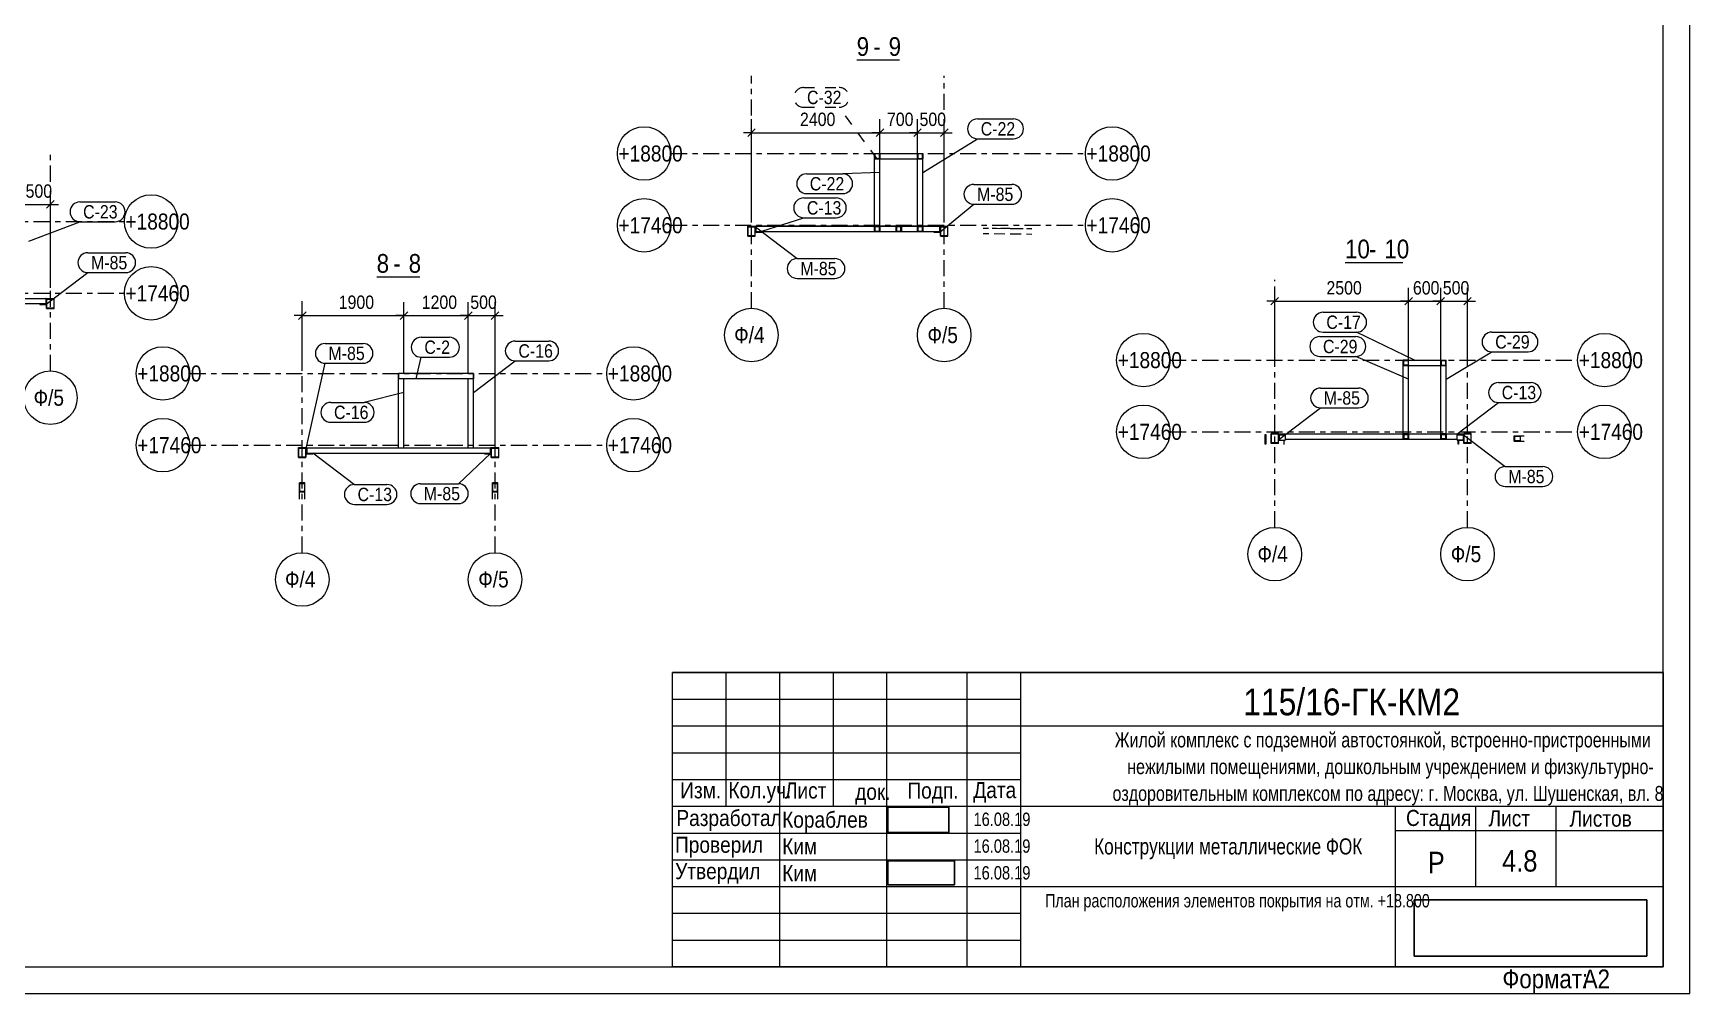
# Model space of a CAD drawing. Header units: millimetres. Extents: x -50 to 544, y -173 to 247.
# Drawn here: x 234.9 to 544.3, y -173.2 to 6.3 of the extents above; entities that cross this region are included whole.
import ezdxf

# ---------------------------------------------------------------- set-up
doc = ezdxf.new("R2010")
doc.units = ezdxf.units.MM
for name, pattern in [('XKITLINE00', [0]), ('XKITLINE02', [4, 2, -2]), ('XKITLINE03', [6, 3, -1, 1, -1])]:
    doc.linetypes.add(name, pattern=pattern)
for name, color, linetype, lineweight in [('DrawingSheet', 5, 'Continuous', 0), ('OtherObjectType', 1, 'Continuous', 0), ('Part', 2, 'Continuous', 0), ('PartMark', 3, 'Continuous', 0), ('S-GRID', 1, 'Continuous', 0), ('Z-DIMENSIONS', 1, 'Continuous', 0)]:
    doc.layers.add(name, color=color, linetype=linetype, lineweight=lineweight)
doc.styles.add('GOST type A', font='ARIAL.TTF')
picture_1 = doc.add_image_def('image1.bmp', size_in_pixel=(866, 364))
picture_2 = doc.add_image_def('image2.bmp', size_in_pixel=(613, 222))
picture_3 = doc.add_image_def('image3.jpg', size_in_pixel=(784, 174))

msp = doc.modelspace()

# ---------------------------------------------------------------- linework, layer by layer
at = {"layer": 'DrawingSheet', "linetype": 'XKITLINE00', "lineweight": 0}
for p, q in [((544.26, -173.15), (544.26, 246.85)), ((539.26, -168.15), (539.26, 241.85)), ((-29.74, -168.15), (539.26, -168.15)), ((-49.74, -173.15), (544.26, -173.15))]:
    msp.add_line(p, q, dxfattribs=at)
at = {"layer": 'OtherObjectType', "linetype": 'XKITLINE00', "lineweight": 0}
for p, q in [((388.68, 1.3), (396.7, 1.3)), ((479.88, -36.53), (490.65, -36.53)), ((299.04, -39.22), (307.07, -39.22)), ((539.26, -113.15), (354.26, -113.15)), ((354.26, -168.15), (354.26, -113.15)), ((354.26, -113.15), (539.26, -113.15)), ((364.26, -113.15), (364.26, -138.15)), ((374.26, -113.15), (374.26, -168.15)), ((384.26, -113.15), (384.26, -138.15)), ((394.26, -113.15), (394.26, -168.15)), ((409.26, -113.15), (409.26, -168.15)), ((419.26, -113.15), (419.26, -168.15)), ((539.26, -113.15), (539.26, -168.15)), ((354.26, -118.15), (419.26, -118.15)), ((354.26, -123.15), (419.26, -123.15)), ((419.26, -123.15), (539.26, -123.15)), ((354.26, -128.15), (419.26, -128.15)), ((354.26, -133.15), (419.26, -133.15)), ((354.26, -138.15), (539.26, -138.15)), ((489.26, -138.15), (489.26, -168.15)), ((504.26, -138.15), (504.26, -153.15)), ((519.26, -138.15), (519.26, -153.15)), ((354.26, -143.15), (419.26, -143.15)), ((489.26, -142.65), (539.26, -142.65)), ((354.26, -148.15), (419.26, -148.15)), ((354.26, -153.15), (419.26, -153.15)), ((419.26, -153.15), (539.26, -153.15)), ((354.26, -158.15), (419.26, -158.15)), ((354.26, -163.15), (419.26, -163.15)), ((539.26, -168.15), (354.26, -168.15))]:
    msp.add_line(p, q, dxfattribs=at)
at = {"layer": 'Part', "linetype": 'XKITLINE00', "lineweight": 0}
for p, q in [((392.02, -17.19), (392.02, -16.19)), ((392.02, -16.19), (393.02, -16.19)), ((392.02, -29.75), (392.02, -17.19)), ((392.02, -17.19), (393.02, -17.19)), ((392.95, -16.26), (392.09, -16.26)), ((392.09, -16.26), (392.09, -17.12)), ((392.09, -17.12), (392.95, -17.12)), ((392.95, -17.12), (392.95, -16.26)), ((393.02, -16.19), (393.02, -17.19)), ((393.02, -16.19), (400.02, -16.19)), ((393.02, -29.75), (393.02, -17.19)), ((393.02, -17.19), (400.02, -17.19)), ((400.02, -17.19), (400.02, -16.19)), ((400.02, -16.19), (401.02, -16.19)), ((400.02, -17.19), (401.02, -17.19)), ((400.02, -29.75), (400.02, -17.19)), ((400.95, -16.26), (400.09, -16.26)), ((400.09, -16.26), (400.09, -17.12)), ((400.09, -17.12), (400.95, -17.12)), ((400.95, -17.12), (400.95, -16.26)), ((401.02, -16.19), (401.02, -17.19)), ((401.02, -29.75), (401.02, -17.19)), ((368.32, -29.83), (368.32, -29.7)), ((368.32, -31.64), (368.32, -29.83)), ((369.72, -29.83), (368.32, -29.83)), ((368.32, -30.92), (368.38, -30.86)), ((368.38, -31.58), (368.38, -29.89)), ((368.38, -29.89), (369.66, -29.89)), ((369.35, -29.89), (369.41, -29.83)), ((369.66, -29.89), (369.66, -31.58)), ((369.72, -29.83), (369.72, -29.7)), ((369.72, -31.64), (369.72, -29.83)), ((369.72, -29.88), (369.82, -29.88)), ((369.72, -30.88), (370.97, -30.88)), ((369.82, -29.75), (369.82, -30.73)), ((369.82, -29.75), (369.86, -29.75)), ((369.82, -29.77), (369.86, -29.77)), ((369.82, -30.73), (369.86, -30.73)), ((369.86, -29.73), (392.02, -29.73)), ((369.86, -30.75), (369.86, -29.73)), ((369.86, -29.75), (404.18, -29.75)), ((369.86, -30.75), (392.02, -30.75)), ((370.97, -30.88), (370.97, -30.75)), ((392.02, -29.83), (392.02, -29.75)), ((393.02, -29.75), (392.02, -29.75)), ((392.02, -29.75), (393.02, -29.75)), ((392.02, -29.83), (393.02, -29.83)), ((392.02, -30.84), (392.02, -29.83)), ((393.02, -30.84), (392.02, -30.84)), ((392.95, -29.9), (392.09, -29.9)), ((392.09, -29.9), (392.09, -30.77)), ((392.09, -30.68), (392.95, -30.68)), ((392.09, -30.77), (392.95, -30.77)), ((392.95, -30.77), (392.95, -29.9)), ((393.02, -29.73), (400.02, -29.73)), ((393.02, -29.83), (393.02, -29.75)), ((393.02, -29.83), (393.02, -30.84)), ((393.02, -30.75), (396.02, -30.75)), ((396.02, -29.83), (396.02, -29.75)), ((397.02, -29.75), (396.02, -29.75)), ((396.02, -29.83), (397.02, -29.83)), ((396.02, -30.84), (396.02, -29.83)), ((397.02, -30.84), (396.02, -30.84)), ((396.95, -29.9), (396.09, -29.9)), ((396.09, -29.9), (396.09, -30.77)), ((396.09, -30.68), (396.95, -30.68)), ((396.09, -30.77), (396.95, -30.77)), ((396.95, -30.77), (396.95, -29.9)), ((397.02, -29.83), (397.02, -29.75)), ((397.02, -29.83), (397.02, -30.84)), ((397.02, -30.75), (400.02, -30.75)), ((400.02, -29.83), (400.02, -29.75)), ((401.02, -29.75), (400.02, -29.75)), ((400.02, -29.75), (401.02, -29.75)), ((400.02, -29.83), (401.02, -29.83)), ((400.02, -30.84), (400.02, -29.83)), ((401.02, -30.84), (400.02, -30.84)), ((400.95, -29.9), (400.09, -29.9)), ((400.09, -29.9), (400.09, -30.77)), ((400.09, -30.68), (400.95, -30.68)), ((400.09, -30.77), (400.95, -30.77)), ((400.95, -30.77), (400.95, -29.9)), ((401.02, -29.73), (404.18, -29.73)), ((401.02, -29.83), (401.02, -29.75)), ((401.02, -29.83), (401.02, -30.84)), ((401.02, -30.75), (404.18, -30.75)), ((403.07, -30.75), (403.07, -30.88)), ((403.07, -30.88), (404.32, -30.88)), ((404.18, -29.73), (404.18, -30.75)), ((404.22, -29.75), (404.18, -29.75)), ((404.18, -29.77), (404.22, -29.77)), ((404.18, -30.73), (404.22, -30.73)), ((404.22, -30.73), (404.22, -29.75)), ((404.22, -29.88), (404.32, -29.88)), ((404.32, -29.83), (404.32, -29.7)), ((404.32, -31.64), (404.32, -29.83)), ((405.72, -29.83), (404.32, -29.83)), ((404.38, -31.58), (404.38, -29.89)), ((404.38, -29.89), (405.66, -29.89)), ((405.66, -29.89), (405.66, -31.58)), ((405.66, -30.52), (405.72, -30.46)), ((405.72, -29.83), (405.72, -29.7)), ((405.72, -31.64), (405.72, -29.83)), ((412.3, -30.12), (413.31, -30.13)), ((413.97, -30.12), (414.79, -30.13)), ((414.32, -30.14), (416.34, -30.17)), ((415.62, -30.14), (417.27, -30.16)), ((417.35, -30.18), (419.37, -30.21)), ((418.09, -30.17), (419.74, -30.19)), ((420.38, -30.22), (421.39, -30.24)), ((420.56, -30.2), (421.39, -30.21)), ((368.32, -31.64), (369.72, -31.64)), ((369.66, -31.58), (368.38, -31.58)), ((404.32, -31.64), (405.72, -31.64)), ((405.66, -31.58), (404.38, -31.58)), ((404.55, -31.64), (404.61, -31.58)), ((412.32, -31.12), (413.33, -31.13)), ((414.34, -31.14), (416.35, -31.17)), ((417.36, -31.18), (419.37, -31.21)), ((420.38, -31.22), (421.39, -31.24)), ((202.94, -43.3), (237.26, -43.3)), ((234.1, -43.28), (237.26, -43.28)), ((237.26, -43.28), (237.26, -44.3)), ((237.3, -43.3), (237.26, -43.3)), ((237.3, -44.28), (237.3, -43.3)), ((237.4, -43.32), (237.4, -43.26)), ((238.8, -43.32), (238.8, -43.26)), ((237.26, -44.3), (202.94, -44.3)), ((236.15, -44.3), (236.15, -44.43)), ((236.15, -44.43), (237.4, -44.43)), ((237.26, -43.32), (237.3, -43.32)), ((237.26, -44.28), (237.3, -44.28)), ((237.3, -43.43), (237.4, -43.43)), ((237.4, -45.12), (237.4, -43.32)), ((238.8, -43.32), (237.4, -43.32)), ((237.4, -45.12), (238.8, -45.12)), ((237.46, -45.06), (237.46, -43.38)), ((237.46, -43.38), (238.74, -43.38)), ((238.74, -45.06), (237.46, -45.06)), ((237.59, -45.12), (237.65, -45.06)), ((238.74, -43.38), (238.74, -45.06)), ((238.74, -43.97), (238.8, -43.91)), ((238.8, -45.12), (238.8, -43.32)), ((490.75, -55.79), (490.75, -54.79)), ((491.75, -54.79), (490.75, -54.79)), ((490.82, -55.72), (490.82, -54.86)), ((490.82, -54.86), (491.68, -54.86)), ((491.68, -54.86), (491.68, -55.72)), ((491.75, -55.79), (491.75, -54.79)), ((491.75, -54.79), (497.75, -54.79)), ((497.75, -55.79), (497.75, -54.79)), ((497.75, -54.79), (498.75, -54.79)), ((497.82, -54.86), (497.82, -55.72)), ((497.82, -54.86), (498.68, -54.86)), ((498.68, -55.72), (498.68, -54.86)), ((498.75, -55.79), (498.75, -54.79)), ((317.14, -57.28), (303.14, -57.28)), ((303.14, -57.28), (303.14, -58.28)), ((303.14, -58.28), (303.14, -57.28)), ((317.14, -58.28), (303.14, -58.28)), ((303.14, -71.16), (303.14, -58.28)), ((304.14, -58.28), (303.14, -58.28)), ((304.14, -71.16), (304.14, -58.28)), ((316.14, -71.16), (316.14, -58.28)), ((317.14, -58.28), (316.14, -58.28)), ((317.14, -57.28), (317.14, -58.28)), ((317.14, -58.28), (317.14, -57.28)), ((317.14, -71.16), (317.14, -58.28)), ((490.75, -55.79), (491.75, -55.79)), ((490.75, -68.51), (490.75, -55.79)), ((491.68, -55.72), (490.82, -55.72)), ((491.75, -68.51), (491.75, -55.79)), ((491.75, -55.79), (497.75, -55.79)), ((497.75, -55.79), (498.75, -55.79)), ((497.75, -68.51), (497.75, -55.79)), ((497.82, -55.72), (498.68, -55.72)), ((498.75, -68.51), (498.75, -55.79)), ((284.44, -71.16), (284.44, -71.09)), ((285.84, -71.16), (285.84, -71.09)), ((285.98, -71.15), (303.14, -71.15)), ((285.98, -71.15), (285.98, -71.16)), ((304.14, -71.15), (316.14, -71.15)), ((317.14, -71.15), (320.3, -71.15)), ((320.3, -71.16), (320.3, -71.15)), ((320.44, -71.16), (320.44, -71.09)), ((321.84, -71.16), (321.84, -71.09)), ((464.97, -70.5), (464.97, -68.7)), ((464.97, -68.7), (465.05, -68.7)), ((465.05, -70.5), (464.97, -70.5)), ((465.05, -68.7), (465.05, -70.5)), ((466.05, -70.31), (466.05, -68.51)), ((467.45, -68.51), (466.05, -68.51)), ((466.05, -70.4), (466.05, -70.31)), ((466.05, -70.31), (467.45, -70.31)), ((466.11, -70.25), (466.11, -68.57)), ((466.11, -68.57), (467.39, -68.57)), ((467.39, -70.25), (466.11, -70.25)), ((467.39, -68.57), (467.39, -70.25)), ((467.45, -70.31), (467.45, -68.51)), ((467.45, -68.7), (467.59, -68.7)), ((467.45, -69.7), (467.59, -69.7)), ((467.45, -69.74), (468.7, -69.74)), ((467.45, -70.4), (467.45, -70.31)), ((467.59, -68.61), (467.55, -68.61)), ((467.55, -68.61), (467.55, -68.7)), ((467.59, -68.59), (490.75, -68.59)), ((467.59, -68.7), (467.59, -68.59)), ((467.59, -68.7), (467.59, -69.73)), ((467.59, -68.73), (468.7, -68.73)), ((467.59, -69.73), (468.7, -69.73)), ((468.45, -69.74), (468.45, -70.5)), ((468.45, -70.5), (468.53, -70.5)), ((468.53, -70.5), (468.53, -69.74)), ((468.7, -68.73), (468.7, -69.74)), ((468.7, -69.59), (500.8, -69.59)), ((490.75, -68.51), (491.75, -68.51)), ((490.75, -69.51), (490.75, -68.51)), ((490.75, -69.59), (490.75, -69.51)), ((491.75, -69.51), (490.75, -69.51)), ((491.75, -69.59), (490.75, -69.59)), ((491.68, -68.58), (490.82, -68.58)), ((490.82, -68.58), (490.82, -69.44)), ((490.82, -68.66), (491.68, -68.66)), ((490.82, -69.44), (491.68, -69.44)), ((491.68, -69.44), (491.68, -68.58)), ((491.75, -68.51), (491.75, -69.51)), ((491.75, -68.59), (497.75, -68.59)), ((491.75, -69.51), (491.75, -69.59)), ((497.75, -68.51), (498.75, -68.51)), ((497.75, -69.51), (497.75, -68.51)), ((497.75, -69.59), (497.75, -69.51)), ((498.75, -69.51), (497.75, -69.51)), ((498.75, -69.59), (497.75, -69.59)), ((498.68, -68.58), (497.82, -68.58)), ((497.82, -68.58), (497.82, -69.44)), ((497.82, -68.66), (498.68, -68.66)), ((497.82, -69.44), (498.68, -69.44)), ((498.68, -69.44), (498.68, -68.58)), ((498.75, -68.51), (498.75, -69.51)), ((498.75, -68.59), (501.91, -68.59)), ((498.75, -69.51), (498.75, -69.59)), ((500.8, -69.73), (500.8, -68.73)), ((500.8, -68.73), (501.91, -68.73)), ((501.91, -69.73), (500.8, -69.73)), ((500.8, -69.73), (500.8, -69.74)), ((500.8, -69.74), (502.05, -69.74)), ((500.97, -70.5), (500.97, -69.74)), ((501.05, -70.5), (500.97, -70.5)), ((501.05, -69.74), (501.05, -70.5)), ((501.91, -68.7), (501.91, -68.59)), ((501.91, -68.61), (501.95, -68.61)), ((501.91, -68.7), (501.91, -69.73)), ((501.91, -68.7), (502.05, -68.7)), ((501.91, -69.7), (502.05, -69.7)), ((501.95, -68.61), (501.95, -68.7)), ((502.05, -70.31), (502.05, -68.51)), ((503.45, -68.51), (502.05, -68.51)), ((502.05, -70.4), (502.05, -70.31)), ((502.05, -70.31), (503.45, -70.31)), ((502.11, -70.25), (502.11, -68.57)), ((502.11, -68.57), (503.39, -68.57)), ((503.39, -70.25), (502.11, -70.25)), ((503.39, -68.57), (503.39, -70.25)), ((503.45, -70.31), (503.45, -68.51)), ((503.45, -70.4), (503.45, -70.31)), ((511.46, -68.92), (512.65, -68.92)), ((511.47, -69.92), (511.46, -68.92)), ((511.47, -69.92), (513.31, -69.97)), ((511.47, -69.92), (512.66, -69.92)), ((511.55, -68.99), (512.57, -69.02)), ((511.55, -68.99), (512.57, -68.99)), ((511.56, -69.85), (511.55, -68.99)), ((512.58, -69.85), (511.56, -69.85)), ((512.57, -68.99), (512.58, -69.85)), ((512.65, -68.92), (513.31, -68.94)), ((512.66, -69.92), (512.65, -68.92)), ((512.66, -69.92), (513.31, -69.94)), ((284.44, -72.96), (284.44, -71.16)), ((285.84, -71.16), (284.44, -71.16)), ((284.44, -72.15), (284.5, -72.09)), ((284.44, -72.96), (285.84, -72.96)), ((284.5, -72.9), (284.5, -71.22)), ((284.5, -71.22), (285.78, -71.22)), ((285.78, -72.9), (284.5, -72.9)), ((285.37, -71.22), (285.43, -71.16)), ((285.78, -71.22), (285.78, -72.9)), ((285.84, -72.96), (285.84, -71.16)), ((285.84, -71.26), (285.94, -71.26)), ((285.84, -71.3), (285.94, -71.3)), ((285.84, -72.3), (287.09, -72.3)), ((285.94, -71.17), (285.94, -71.18)), ((285.94, -71.17), (285.98, -71.17)), ((285.94, -71.18), (285.94, -72.14)), ((285.94, -71.18), (285.98, -71.18)), ((285.94, -72.14), (285.98, -72.14)), ((285.98, -71.16), (320.3, -71.16)), ((285.98, -71.16), (285.98, -72.16)), ((285.98, -72.16), (320.3, -72.16)), ((287.09, -72.3), (287.09, -72.16)), ((319.19, -72.16), (319.19, -72.3)), ((319.19, -72.3), (320.44, -72.3)), ((320.3, -72.16), (320.3, -71.16)), ((320.34, -71.17), (320.3, -71.17)), ((320.34, -71.18), (320.3, -71.18)), ((320.3, -72.14), (320.34, -72.14)), ((320.34, -71.18), (320.34, -71.17)), ((320.34, -72.14), (320.34, -71.18)), ((320.34, -71.26), (320.44, -71.26)), ((320.34, -71.3), (320.44, -71.3)), ((320.44, -72.96), (320.44, -71.16)), ((321.84, -71.16), (320.44, -71.16)), ((320.44, -72.96), (321.84, -72.96)), ((320.5, -72.9), (320.5, -71.22)), ((320.5, -71.22), (321.78, -71.22)), ((321.78, -72.9), (320.5, -72.9)), ((320.57, -72.96), (320.63, -72.9)), ((321.78, -71.22), (321.78, -72.9)), ((321.78, -71.75), (321.84, -71.69)), ((321.84, -72.96), (321.84, -71.16)), ((284.64, -77.69), (284.64, -77.69)), ((284.64, -77.69), (284.64, -77.69)), ((285.64, -77.69), (284.64, -77.69)), ((284.64, -79.43), (284.64, -77.69)), ((284.64, -80.77), (284.64, -79.43)), ((284.64, -79.43), (285.64, -79.43)), ((284.71, -79.31), (284.71, -77.82)), ((284.71, -77.82), (285.57, -77.82)), ((285.57, -79.31), (284.71, -79.31)), ((285.15, -79.43), (285.27, -79.31)), ((285.57, -77.82), (285.57, -79.31)), ((285.57, -79.01), (285.64, -78.94)), ((285.64, -79.43), (285.64, -77.69)), ((285.64, -80.77), (285.64, -79.43)), ((321.64, -77.69), (320.64, -77.69)), ((320.64, -79.43), (320.64, -77.69)), ((320.64, -80.77), (320.64, -79.43)), ((320.64, -79.43), (321.64, -79.43)), ((320.71, -79.31), (320.71, -77.82)), ((320.71, -77.82), (321.57, -77.82)), ((321.57, -79.31), (320.71, -79.31)), ((321.15, -79.43), (321.27, -79.31)), ((321.57, -77.82), (321.57, -79.31)), ((321.57, -79.01), (321.64, -78.94)), ((321.64, -79.43), (321.64, -77.69)), ((321.64, -80.77), (321.64, -79.43))]:
    msp.add_line(p, q, dxfattribs=at)
at = {"layer": 'PartMark', "linetype": 'XKITLINE02', "lineweight": 0}
for p, q in [((378.8, -3.86), (385.38, -3.86)), ((378.8, -7.56), (385.38, -7.56)), ((392.53, -17.19), (385.38, -7.56))]:
    msp.add_line(p, q, dxfattribs=at)
at = {"layer": 'PartMark', "linetype": 'XKITLINE00', "lineweight": 0}
for p, q in [((411.24, -9.73), (417.98, -9.73)), ((401.02, -19.71), (411.24, -13.43)), ((411.24, -13.43), (417.98, -13.43)), ((379.32, -19.99), (386.06, -19.99)), ((393.02, -19.71), (386.06, -19.99)), ((378.78, -24.49), (384.87, -24.49)), ((379.32, -23.69), (386.06, -23.69)), ((410.56, -21.96), (417.62, -21.96)), ((243.62, -25.23), (250.2, -25.23)), ((404.25, -30.8), (410.56, -25.66)), ((410.56, -25.66), (417.62, -25.66)), ((234.09, -32.58), (243.62, -28.93)), ((243.62, -28.93), (250.2, -28.93)), ((369.78, -29.9), (377.55, -35.83)), ((370.98, -30.69), (378.78, -28.19)), ((378.78, -28.19), (384.87, -28.19)), ((245.1, -34.73), (252.17, -34.73)), ((377.55, -35.83), (384.62, -35.83)), ((237.32, -44.35), (245.1, -38.43)), ((245.1, -38.43), (252.17, -38.43)), ((377.55, -39.53), (384.62, -39.53)), ((475.78, -45.86), (482.04, -45.86)), ((289.44, -51.68), (296.5, -51.68)), ((307.35, -50.53), (312.63, -50.53)), ((324.91, -51.23), (331.17, -51.23)), ((475.15, -50.4), (481.89, -50.4)), ((475.78, -49.56), (482.04, -49.56)), ((492.86, -54.8), (482.04, -49.56)), ((507.31, -49.54), (514.04, -49.54)), ((285.87, -71.28), (289.44, -55.38)), ((289.44, -55.38), (296.5, -55.38)), ((306.44, -58.27), (307.35, -54.23)), ((307.35, -54.23), (312.63, -54.23)), ((317.14, -60.86), (324.91, -54.93)), ((324.91, -54.93), (331.17, -54.93)), ((475.15, -54.1), (481.89, -54.1)), ((491.74, -58.36), (481.89, -54.1)), ((498.74, -58.36), (507.31, -53.24)), ((507.31, -53.24), (514.04, -53.24)), ((304.14, -60.86), (296.72, -62.7)), ((475.3, -60.01), (482.36, -60.01)), ((508.53, -59), (514.62, -59)), ((290.47, -62.7), (296.72, -62.7)), ((467.52, -69.64), (475.3, -63.71)), ((475.3, -63.71), (482.36, -63.71)), ((500.75, -68.62), (508.53, -62.7)), ((508.53, -62.7), (514.62, -62.7)), ((290.47, -66.4), (296.72, -66.4)), ((501.97, -68.76), (509.75, -74.69)), ((287.09, -72.11), (294.87, -78.04)), ((320.37, -72.2), (314.3, -77.89)), ((509.75, -74.69), (516.82, -74.69)), ((294.87, -78.04), (300.96, -78.04)), ((307.24, -77.89), (314.3, -77.89)), ((509.75, -78.39), (516.82, -78.39)), ((294.87, -81.74), (300.96, -81.74)), ((307.24, -81.59), (314.3, -81.59))]:
    msp.add_line(p, q, dxfattribs=at)
at = {"layer": 'PartMark', "linetype": 'XKITLINE02', "lineweight": 0}
for centre, start, end in [((378.8, -5.71), 90, 270), ((385.38, -5.71), 270, 90)]:
    msp.add_arc(centre, 1.85, start, end, dxfattribs=at)
at = {"layer": 'PartMark', "linetype": 'XKITLINE00', "lineweight": 0}
for centre, start, end in [((411.24, -11.58), 90, 270), ((417.98, -11.58), 270, 90), ((379.32, -21.84), 90, 270), ((386.06, -21.84), 270, 90), ((378.78, -26.34), 90, 270), ((384.87, -26.34), 270, 90), ((410.56, -23.81), 90, 270), ((417.62, -23.81), 270, 90), ((243.62, -27.08), 90, 270), ((250.2, -27.08), 270, 90), ((245.1, -36.58), 90, 270), ((252.17, -36.58), 270, 90), ((377.55, -37.68), 90, 270), ((384.62, -37.68), 270, 90), ((475.78, -47.71), 90, 270), ((482.04, -47.71), 270, 90), ((289.44, -53.53), 90, 270), ((296.5, -53.53), 270, 90), ((307.35, -52.38), 90, 270), ((312.63, -52.38), 270, 90), ((324.91, -53.08), 90, 270), ((331.17, -53.08), 270, 90), ((475.15, -52.25), 90, 270), ((481.89, -52.25), 270, 90), ((507.31, -51.39), 90, 270), ((514.04, -51.39), 270, 90), ((475.3, -61.86), 90, 270), ((482.36, -61.86), 270, 90), ((508.53, -60.85), 90, 270), ((514.62, -60.85), 270, 90), ((290.47, -64.55), 90, 270), ((296.72, -64.55), 270, 90), ((509.75, -76.54), 90, 270), ((516.82, -76.54), 270, 90), ((294.87, -79.89), 90, 270), ((300.96, -79.89), 270, 90), ((307.24, -79.74), 90, 270), ((314.3, -79.74), 270, 90)]:
    msp.add_arc(centre, 1.85, start, end, dxfattribs=at)
at = {"layer": 'S-GRID', "linetype": 'XKITLINE03', "lineweight": 0}
for p, q in [((369.02, -45.1), (369.02, -1.7)), ((405.02, -8.05), (405.02, -1.7)), ((405.02, -45.1), (405.02, -11.55)), ((238.1, -21.45), (238.1, -16.36)), ((353.99, -16.19), (431.39, -16.19)), ((238.1, -56.82), (238.1, -24.95)), ((186.98, -28.9), (251.92, -28.9)), ((353.99, -29.59), (431.39, -29.59)), ((466.75, -86.04), (466.75, -39.79)), ((186.98, -42.3), (251.92, -42.3)), ((502.75, -86.04), (502.75, -43.03)), ((285.14, -90.77), (285.14, -43.35)), ((321.14, -90.77), (321.14, -45.72)), ((447.22, -54.79), (523.31, -54.79)), ((264.12, -57.28), (342, -57.28)), ((264.12, -70.68), (342, -70.68)), ((447.22, -68.19), (523.31, -68.19))]:
    msp.add_line(p, q, dxfattribs=at)
at = {"layer": 'S-GRID', "linetype": 'XKITLINE00', "lineweight": 0}
for centre in [(348.99, -16.19), (436.39, -16.19), (256.92, -28.9), (348.99, -29.59), (436.39, -29.59), (256.92, -42.3), (369.02, -50.1), (405.02, -50.1), (259.12, -57.28), (347, -57.28), (442.22, -54.79), (528.31, -54.79), (238.1, -61.82), (442.22, -68.19), (528.31, -68.19), (259.12, -70.68), (347, -70.68), (466.75, -91.04), (502.75, -91.04), (285.14, -95.77), (321.14, -95.77)]:
    msp.add_circle(centre, 5, dxfattribs=at)
at = {"layer": 'Z-DIMENSIONS', "linetype": 'XKITLINE00', "lineweight": 0}
for p, q in [((369.02, -12.3), (367.52, -12.3)), ((369.73, -11.59), (368.32, -13)), ((369.02, -28.59), (369.02, -9.8)), ((369.02, -12.3), (393.02, -12.3)), ((393.02, -12.3), (391.52, -12.3)), ((393.73, -11.59), (392.32, -13)), ((393.73, -11.59), (392.32, -13)), ((393.02, -16.19), (393.02, -9.8)), ((393.02, -16.19), (393.02, -9.8)), ((393.02, -12.3), (394.52, -12.3)), ((393.02, -12.3), (400.02, -12.3)), ((400.02, -12.3), (398.52, -12.3)), ((400.73, -11.59), (399.32, -13)), ((400.73, -11.59), (399.32, -13)), ((400.02, -16.19), (400.02, -9.8)), ((400.02, -16.19), (400.02, -11.55)), ((400.02, -12.3), (401.52, -12.3)), ((400.02, -12.3), (405.02, -12.3)), ((405.73, -11.59), (404.32, -13)), ((405.02, -28.59), (405.02, -9.8)), ((405.02, -12.3), (406.52, -12.3)), ((238.1, -41.3), (238.1, -23.2)), ((233.1, -25.7), (238.1, -25.7)), ((238.8, -24.99), (237.39, -26.41)), ((238.1, -25.7), (239.6, -25.7)), ((467.45, -43.08), (466.04, -44.49)), ((466.75, -53.79), (466.75, -41.28)), ((492.45, -43.08), (491.04, -44.49)), ((492.45, -43.08), (491.04, -44.49)), ((491.75, -54.79), (491.75, -41.28)), ((491.75, -54.79), (491.75, -41.28)), ((498.45, -43.08), (497.04, -44.49)), ((498.45, -43.08), (497.04, -44.49)), ((497.75, -54.79), (497.75, -41.28)), ((497.75, -54.79), (497.75, -43.03)), ((503.45, -43.08), (502.04, -44.49)), ((502.75, -53.79), (502.75, -41.28)), ((285.85, -45.76), (284.43, -47.18)), ((285.14, -56.28), (285.14, -43.97)), ((304.85, -45.76), (303.43, -47.18)), ((304.85, -45.76), (303.43, -47.18)), ((304.14, -57.28), (304.14, -43.97)), ((304.14, -57.28), (304.14, -43.97)), ((316.85, -45.76), (315.43, -47.18)), ((316.85, -45.76), (315.43, -47.18)), ((316.14, -57.28), (316.14, -43.97)), ((316.14, -57.28), (316.14, -45.72)), ((321.85, -45.76), (320.43, -47.18)), ((321.14, -69.68), (321.14, -43.97)), ((466.75, -43.78), (465.25, -43.78)), ((466.75, -43.78), (491.75, -43.78)), ((491.75, -43.78), (490.25, -43.78)), ((491.75, -43.78), (493.25, -43.78)), ((491.75, -43.78), (497.75, -43.78)), ((497.75, -43.78), (496.25, -43.78)), ((497.75, -43.78), (499.25, -43.78)), ((497.75, -43.78), (502.75, -43.78)), ((502.75, -43.78), (504.25, -43.78)), ((285.14, -46.47), (283.64, -46.47)), ((285.14, -46.47), (304.14, -46.47)), ((304.14, -46.47), (302.64, -46.47)), ((304.14, -46.47), (305.64, -46.47)), ((304.14, -46.47), (316.14, -46.47)), ((316.14, -46.47), (314.64, -46.47)), ((316.14, -46.47), (317.64, -46.47)), ((316.14, -46.47), (321.14, -46.47)), ((321.14, -46.47), (322.64, -46.47))]:
    msp.add_line(p, q, dxfattribs=at)
at = {"layer": 'Z-DIMENSIONS'}
for p in [(369.02, -12.3), (393.02, -12.3), (393.02, -12.3), (400.02, -12.3), (400.02, -12.3), (405.02, -12.3), (238.1, -25.7), (466.75, -43.78), (491.75, -43.78), (491.75, -43.78), (497.75, -43.78), (497.75, -43.78), (502.75, -43.78), (285.14, -46.47), (304.14, -46.47), (304.14, -46.47), (316.14, -46.47), (316.14, -46.47), (321.14, -46.47)]:
    msp.add_point(p, dxfattribs=at)

# ---------------------------------------------------------------- texts
at = {"layer": 'OtherObjectType', "style": 'GOST type A'}
for s, height, width, p in [('9', 3.5, 0.85, (388.68, 2.05)), ('-', 3.5, 0.85, (391.78, 2.05)), ('9', 3.5, 0.85, (394.65, 2.05)), ('10', 3.5, 0.85, (479.88, -35.78)), ('10', 3.5, 0.85, (487.23, -35.78)), ('8', 3.5, 0.85, (299.04, -38.47)), ('-', 3.5, 0.85, (302.15, -38.47)), ('8', 3.5, 0.85, (305.02, -38.47)), ('-', 3.5, 0.85, (484.35, -35.78)), ('115/16-ГК-КМ2', 5, 0.85, (460.87, -121.15)), ('Жилой комплекс с подземной автостоянкой, встроенно-пристроенными', 2.8, 0.765, (436.86, -127.15)), ('нежилыми помещениями, дошкольным учреждением и физкультурно-', 2.8, 0.765, (439.2, -132.15)), ('Изм.', 3, 0.85, (355.73, -136.67)), ('Кол.уч.', 3, 0.85, (364.73, -136.64)), ('Лист', 3, 0.85, (375.28, -136.7)), ('док.', 3, 0.85, (388.39, -136.95)), ('Подп.', 3, 0.85, (398.15, -136.72)), ('Дата', 3, 0.85, (410.46, -136.63)), ('оздоровительным комплексом по адресу: г. Москва, ул. Шушенская, вл. 8', 2.8, 0.765, (436.45, -137.15)), ('Разработал', 3, 0.85, (355.01, -141.84)), ('Кораблев', 3, 0.85, (374.76, -142.15)), ('Стадия', 3, 0.85, (491.26, -141.83)), ('Лист', 3, 0.85, (506.68, -141.9)), ('Листов', 3, 0.85, (521.81, -141.96)), ('16.08.19', 2.5, 0.782, (410.49, -141.83)), ('Проверил', 3, 0.85, (354.76, -146.84)), ('Ким', 3, 0.85, (374.76, -147.15)), ('16.08.19', 2.5, 0.782, (410.49, -146.83)), ('Конструкции металлические ФОК', 3, 0.765, (433.02, -147.15)), ('Р', 4, 0.85, (495.32, -150.65)), ('4.8', 4, 0.85, (509.2, -150.35)), ('Утвердил', 3, 0.85, (354.78, -151.77)), ('Ким', 3, 0.85, (374.76, -152.15)), ('16.08.19', 2.5, 0.782, (410.49, -151.83)), ('План расположения элементов покрытия на отм. +18.800', 2.5, 0.765, (423.85, -157.04)), ('Формат:', 3.5, 0.85, (509.26, -172.15)), ('A2', 3.5, 0.85, (524.26, -172.15))]:
    msp.add_text(s, height=height, dxfattribs=dict(at, width=width)).set_placement(p)
at = {"layer": 'PartMark', "style": 'GOST type A', "width": 0.85}
for s, p in [('С-32', (379.4, -6.96)), ('С-22', (411.84, -12.83)), ('С-22', (379.92, -23.09)), ('М-85', (411.16, -25.06)), ('С-23', (244.22, -28.33)), ('С-13', (379.38, -27.59)), ('М-85', (245.7, -37.83)), ('М-85', (378.15, -38.93)), ('С-17', (476.38, -48.96)), ('М-85', (290.04, -54.78)), ('С-2', (307.95, -53.63)), ('С-16', (325.51, -54.33)), ('С-29', (475.75, -53.5)), ('С-29', (507.91, -52.64)), ('М-85', (475.9, -63.11)), ('С-13', (509.13, -62.1)), ('С-16', (291.07, -65.8)), ('М-85', (510.35, -77.79)), ('С-13', (295.47, -81.14)), ('М-85', (307.84, -80.99))]:
    msp.add_text(s, height=2.5, dxfattribs=at).set_placement(p)
at = {"layer": 'S-GRID', "style": 'GOST type A', "width": 0.85}
for s, p in [('+18800', (344.2, -17.69)), ('+18800', (431.6, -17.69)), ('+18800', (252.13, -30.4)), ('+17460', (344.2, -31.09)), ('+17460', (431.6, -31.09)), ('+17460', (252.13, -43.8)), ('Ф/4', (365.8, -51.6)), ('Ф/5', (401.9, -51.6)), ('+18800', (437.43, -56.29)), ('+18800', (523.52, -56.29)), ('+18800', (254.33, -58.78)), ('+18800', (342.21, -58.78)), ('Ф/5', (234.97, -63.32)), ('+17460', (437.43, -69.69)), ('+17460', (523.52, -69.69)), ('+17460', (254.33, -72.18)), ('+17460', (342.21, -72.18)), ('Ф/4', (463.52, -92.54)), ('Ф/5', (499.62, -92.54)), ('Ф/4', (281.92, -97.27)), ('Ф/5', (318.01, -97.27))]:
    msp.add_text(s, height=3, dxfattribs=at).set_placement(p)
at = {"layer": 'Z-DIMENSIONS', "style": 'GOST type A', "width": 0.85}
for s, p in [('2400', (378.09, -11.05)), ('700', (394.33, -11.05)), ('500', (400.41, -11.05)), ('500', (233.48, -24.45)), ('2500', (476.4, -42.53)), ('600', (492.55, -42.53)), ('500', (498.13, -42.53)), ('1900', (291.95, -45.22)), ('1200', (307.45, -45.22)), ('500', (316.52, -45.22))]:
    msp.add_text(s, height=2.5, dxfattribs=at).set_placement(p)

# ---------------------------------------------------------------- pictures from other files: only their frames are drawn
image = msp.add_image(picture_1, insert=(394.51, -143.08), size_in_units=(11.35, 4.77))
image = msp.add_image(picture_2, insert=(394.52, -152.82), size_in_units=(12.43, 4.5))
image = msp.add_image(picture_3, insert=(492.76, -166.15), size_in_units=(43.5, 10.5))

doc.saveas('drawing.dxf')
